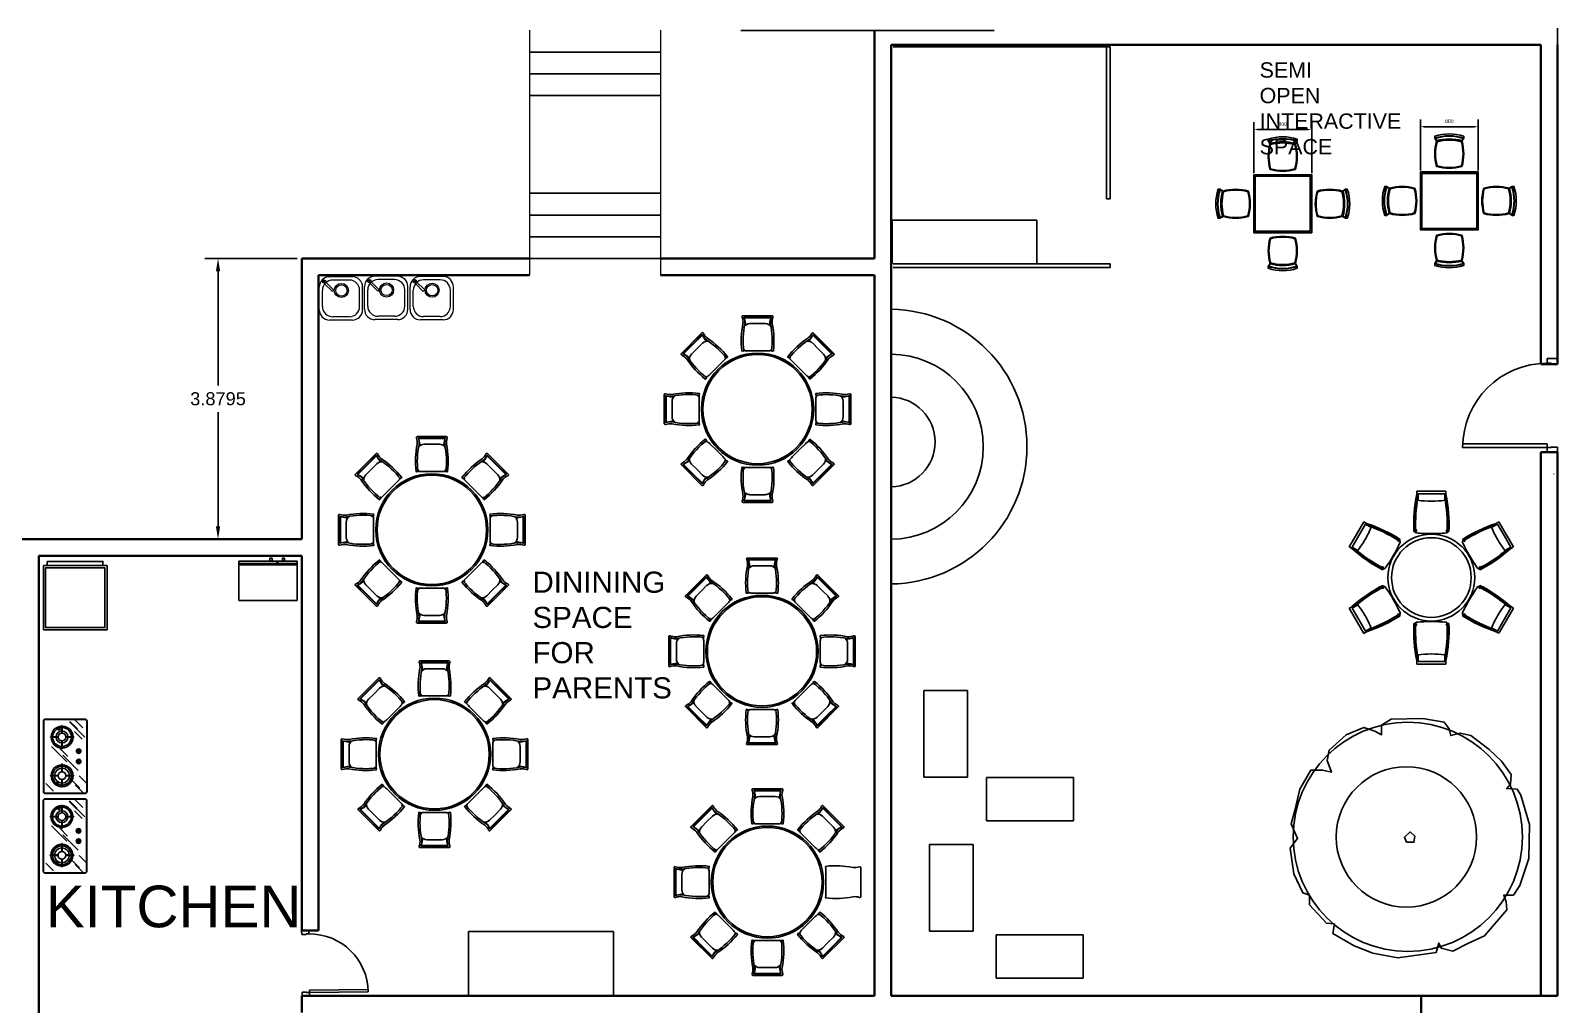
# Model space of a CAD drawing. Header units: metres. Extents: x -353 to 1688, y -477 to 135.
# Drawn here: x 505.57 to 526.66, y -188.62 to -175.16 of the extents above; entities that cross this region are included whole.
import ezdxf

# ---------------------------------------------------------------- set-up
doc = ezdxf.new("R2010")
doc.units = ezdxf.units.M
doc.header["$MEASUREMENT"] = 0
for name, color, linetype, lineweight in [('DIMENSION', 240, 'Continuous', 40), ('ELEVATION', 160, 'Continuous', 20), ('PLINTH', 7, 'Continuous', 20), ('WALL', 2, 'Continuous', 40)]:
    doc.layers.add(name, color=color, linetype=linetype, lineweight=lineweight)
for name, color, linetype in [('door space', 1, 'Continuous'), ('FUR', 7, 'Continuous'), ('ID-LOOSE', 31, 'Continuous'), ('ID-LOOSE2', 8, 'Continuous'), ('TREES', 82, 'Continuous'), ('WINDOW', 10, 'Continuous')]:
    doc.layers.add(name, color=color, linetype=linetype)
for name, color, linetype, plot in [('FURNITURE', 130, 'Continuous', False), ('STAIR', 231, 'Continuous', False), ('TEXT', 141, 'Continuous', False)]:
    doc.layers.add(name, color=color, linetype=linetype, plot=plot)
doc.styles.get("Standard").update_dxf_attribs({"font": 'arial.ttf'})
doc.dimstyles.new('Annotative', dxfattribs={"dimscale": 0, "dimtxt": 0.18, "dimasz": 0.18, "dimexe": 0.18, "dimexo": 0.0625, "dimgap": 0.09, "dimtad": 0, "dimtih": 1, "dimtoh": 1, "dimdec": 4, "dimzin": 0, "dimdsep": 46, "dimtxsty": 'Standard', "dimcen": 0.09, "dimadec": 0, "dimazin": 0, "dimtfac": 1, "dimtdec": 4, "dimtofl": 0, "dimtmove": 0, "dimatfit": 3, "dimfxl": 1, "dimtolj": 1, "dimtzin": 0, "dimarcsym": 0})
doc.dimstyles.new('ARCHITXT', dxfattribs={"dimtxt": 0.05, "dimasz": 0.05, "dimexe": 0.1, "dimexo": 0.02, "dimgap": 0.05, "dimtad": 1, "dimtih": 1, "dimtoh": 1, "dimdec": 0, "dimlfac": 1000, "dimzin": 0, "dimdsep": 46, "dimtxsty": 'Standard', "dimcen": 0.1, "dimdle": 0.18, "dimclrd": 15, "dimclre": 15, "dimclrt": 202, "dimadec": 0, "dimazin": 0, "dimtfac": 0.72, "dimtdec": 0, "dimtix": 1, "dimtmove": 2, "dimatfit": 3, "dimfxl": 1, "dimtolj": 1, "dimtzin": 0, "dimarcsym": 0})

# ---------------------------------------------------------------- blocks, each defined once
blk = doc.blocks.new('Simple tree 13_cad-block.com')
at = {"color": 0}
for points in [[(-1468, -1499), (-1766, -1175), (-1766, -1008), (-1883, -968), (-2037, -632), (-2103, -179), (-1973, -11), (-2089, 248), (-2025, 481), (-1935, 856), (-1740, 1192), (-1534, 1192), (-1378, 1153), (-1456, 1360), (-1416, 1541), (-1119, 1813), (-809, 1943), (-615, 1878), (-498, 1813), (-498, 1981), (-330, 2085), (227, 2098), (602, 2033), (692, 1917), (718, 1800), (886, 1839), (1068, 1800), (1391, 1555), (1611, 1348), (1779, 1115), (1766, 946), (1701, 868), (1883, 856), (1948, 752), (2102, 235), (2090, -361), (1934, -839), (1818, -1008), (1649, -1008), (1689, -1124), (1701, -1266), (1313, -1719), (1028, -1848), (757, -1991), (550, -1939), (511, -1848), (459, -2017), (-214, -2107), (-653, -2029), (-977, -1900), (-1352, -1681), (-1326, -1512)], [(-58, -76), (-97, 15), (6, 105), (84, 28), (71, -76)]]:
    blk.add_lwpolyline(points, close=True, dxfattribs=at)
blk = doc.blocks.new('A$C1D6968EA')
at = {"layer": 'ID-LOOSE2'}
for p, q in [((0.001, 0.385), (0.02, 0.387)), ((0.02, 0.387), (0.016, 0.396)), ((0.02, 0.387), (0.02, 0.396)), ((0.374, 0.201), (0.374, 0.308)), ((0.455, 0.201), (0.455, 0.385)), ((0.456, 0.201), (0.456, 0.385)), ((0.464, 0.201), (0.464, 0.385)), ((0.001, 0.017), (0.02, 0.016)), ((0.02, 0.016), (0.016, 0.006)), ((0.02, 0.016), (0.02, 0.006)), ((0.374, 0.201), (0.374, 0.094)), ((0.455, 0.201), (0.455, 0.018)), ((0.456, 0.201), (0.456, 0.018)), ((0.464, 0.201), (0.464, 0.017))]:
    blk.add_line(p, q, dxfattribs=at)
for centre, radius, start, end in [((0.137, -0.752), 1.154, 78.4357, 96.8363), ((-0.011, 0.389), 0.012, 341.7536, 26.5375), ((0.276, 0.307), 0.0978, 0.5164, 53.1927), ((0.346, 0.685), 0.317, 271.1591, 287.5641), ((0.394, 0.618), 0.241, 264.5513, 285.9626), ((0.454, 0.385), 0.000433, 341.7715, 99.2202), ((0.455, 0.385), 0.000725, 357.3762, 107.5208), ((0.461, 0.384), 0.00242, 10.345, 111.3742), ((0.137, 1.154), 1.154, 263.1637, 281.5643), ((-0.011, 0.014), 0.012, 333.4625, 18.2464), ((0.276, 0.095), 0.0978, 306.8073, 359.4836), ((0.346, -0.282), 0.317, 72.4359, 88.8409), ((0.394, -0.216), 0.241, 74.0374, 95.4487), ((0.454, 0.018), 0.000433, 260.7798, 18.2285), ((0.455, 0.018), 0.000725, 252.4792, 2.6238), ((0.461, 0.018), 0.00242, 248.6258, 349.655)]:
    blk.add_arc(centre, radius, start, end, dxfattribs=at)
blk = doc.blocks.new('A$C027E3DAA')
at = {"lineweight": 5}
for p, q in [((0, 100), (0, 320)), ((48, 356), (128, 276)), ((142, 290), (63, 369)), ((320, 420), (100, 420)), ((291, 388), (131, 388)), ((420, 100), (420, 320)), ((31, 132), (31, 288)), ((128, 276), (142, 290)), ((391, 132), (391, 288)), ((291, 32), (131, 32)), ((320, 0), (100, 0))]:
    blk.add_line(p, q, dxfattribs=at)
for centre, radius in [((47, 373), 16.5), ((47, 373), 8.24), ((214, 287), 68.5), ((214, 287), 54.8)]:
    blk.add_circle(centre, radius, dxfattribs=at)
for centre, start, end in [((100, 320), 90, 180), ((131, 288), 90, 180), ((291, 288), 0, 90), ((320, 320), 0, 90), ((100, 100), 180, 270), ((131, 132), 180, 270), ((291, 132), 270, 0), ((320, 100), 270, 0)]:
    blk.add_arc(centre, 100, start, end, dxfattribs=at)
blk = doc.blocks.new('A$C525172BA')
for p, q in [((24, 337), (101, 414)), ((178, 369), (183, 369)), ((321, 203), (476, 357)), ((572, 369), (567, 369)), ((63, 254), (63, 249)), ((232, 89), (387, 244)), ((299, 254), (299, 249)), ((374, 194), (452, 271)), ((451, 254), (451, 249)), ((568, 22), (722, 177)), ((651, 97), (728, 175)), ((687, 254), (687, 249)), ((10, 41), (87, 118)), ((55, 74), (132, 151)), ((101, 2), (178, 79)), ((178, 133), (183, 133)), ((550, 48), (627, 125)), ((572, 133), (567, 133)), ((661, 42), (739, 119))]:
    blk.add_line(p, q)
at = {"ltscale": 0.18}
for p, q in [((178, 297), (178, 369)), ((183, 297), (183, 369)), ((567, 297), (567, 369)), ((572, 297), (572, 369)), ((135, 254), (63, 254)), ((135, 249), (63, 249)), ((178, 207), (178, 133)), ((183, 207), (183, 133)), ((225, 254), (299, 254)), ((225, 249), (299, 249)), ((525, 254), (451, 254)), ((525, 249), (451, 249)), ((567, 207), (567, 133)), ((572, 207), (572, 133)), ((615, 254), (687, 254)), ((615, 249), (687, 249)), ((319, 100), (319, 69)), ((327, 100), (327, 69)), ((423, 100), (423, 69)), ((431, 100), (431, 69))]:
    blk.add_line(p, q, dxfattribs=at)
for points in [[(20, 0), (730, 0, 0.414214), (750, 20), (750, 420, 0.414214), (730, 440), (20, 440, 0.414214), (0, 420), (0, 20, 0.414214)], [(20, 3), (730, 3, 0.414214), (747, 20), (747, 420, 0.414214), (730, 437), (20, 437, 0.414214), (3, 420), (3, 20, 0.414214)]]:
    blk.add_lwpolyline(points, format="xyb", close=True)
for centre in [(109, 291), (115, 300), (643, 284), (647, 273)]:
    blk.add_circle(centre, 3.58)
for centre, radius in [((180, 252), 39), ((570, 252), 39), ((323, 84), 22.5), ((427, 84), 22.5)]:
    blk.add_circle(centre, radius, dxfattribs=at)
for centre, radius, start, end in [((180, 252), 110, 91.3023, 178.6977), ((180, 252), 95, 91.5918, 178.4082), ((180, 252), 75, 91.9102, 178.0898), ((180, 252), 110, 1.3023, 88.6977), ((180, 252), 95, 1.5918, 88.4082), ((180, 252), 75, 1.9102, 88.0898), ((570, 252), 110, 91.3023, 178.6977), ((570, 252), 95, 91.5918, 178.4082), ((570, 252), 60, 92.388, 177.612), ((570, 252), 110, 1.3023, 88.6977), ((570, 252), 60, 2.388, 87.612), ((570, 252), 95, 1.5918, 88.4082), ((180, 252), 110, 181.3023, 268.6977), ((180, 252), 95, 181.5918, 268.4082), ((180, 252), 75, 181.9102, 268.0898), ((134, 252), 2.64, 288.751, 71.249), ((180, 297), 2.52, 186.7354, 353.2646), ((180, 206), 2.69, 21.7885, 158.2115), ((180, 252), 75, 271.9102, 358.0898), ((180, 252), 110, 271.3023, 358.6977), ((180, 252), 95, 271.5918, 358.4082), ((226, 252), 2.67, 110.5507, 249.4493), ((570, 252), 110, 181.3023, 268.6977), ((570, 252), 95, 181.5918, 268.4082), ((570, 252), 60, 182.388, 267.612), ((524, 252), 2.63, 288.412, 71.588), ((570, 297), 2.51, 183.9579, 356.0421), ((570, 206), 2.63, 17.9418, 162.0582), ((570, 252), 60, 272.388, 357.612), ((570, 252), 110, 271.3023, 358.6977), ((570, 252), 95, 271.5918, 358.4082), ((615, 252), 2.58, 104.2945, 255.7055), ((323, 84), 18.5, 111.3237, 248.6763), ((317, 100), 2, 0, 111.3237), ((317, 69), 2, 248.6763, 0), ((329, 100), 2, 68.6763, 180), ((329, 69), 2, 180, 291.3237), ((323, 84), 18.5, 291.3237, 68.6763), ((427, 84), 18.5, 111.3237, 248.6763), ((421, 100), 2, 0, 111.3237), ((421, 69), 2, 248.6763, 0), ((433, 100), 2, 68.6763, 180), ((433, 69), 2, 180, 291.3237), ((427, 84), 18.5, 291.3237, 68.6763)]:
    blk.add_arc(centre, radius, start, end, dxfattribs=at)
blk = doc.blocks.new('A$C46405F3B')
for p, q in [((0, 565), (560, 565)), ((0, 0), (0, 565)), ((560, 565), (560, 0)), ((560, 0), (0, 0))]:
    blk.add_line(p, q)
for points in [[(540, 545), (20, 545), (20, 20), (540, 20)], [(34, 600), (523, 600), (523, 565), (34, 565)]]:
    blk.add_lwpolyline(points, close=True)
blk = doc.blocks.new('C12')
for p, q in [((-0.7013, -0.8734), (-0.7013, -0.0048)), ((0.5813, -0.0048), (-0.7013, -0.0048)), ((0.5813, -0.8734), (0.5813, -0.0048)), ((-0.7013, -0.7942), (0.5813, -0.7942)), ((-0.7013, -0.8208), (0.5813, -0.8208)), ((-0.2794, -0.8734), (-0.2794, -0.8208)), ((-0.2549, -0.8734), (-0.2549, -0.8208)), ((-0.4266, -0.9363), (-0.4266, -0.8713)), ((-0.3802, -0.8713), (-0.3802, -0.9363)), ((-0.1512, -0.8713), (-0.1512, -0.9363)), ((-0.1048, -0.9363), (-0.1048, -0.8713)), ((-0.7013, -0.8734), (0.5813, -0.8734)), ((-0.3802, -0.9363), (-0.4266, -0.9363)), ((-0.1512, -0.9363), (-0.1048, -0.9363))]:
    blk.add_line(p, q)
blk = doc.blocks.new('62438789')
at = {"xscale": 10, "zscale": 10}
blk.add_blockref('C12', (0.933, -0.007), dxfattribs=at)
blk = doc.blocks.new('REFRIG4')
at = {"xscale": 0.1, "zscale": 0.1}
blk.add_blockref('62438789', (-0.033, 0.012), dxfattribs=at)
blk = doc.blocks.new('A$C8043')
at = {"layer": 'ID-LOOSE'}
blk.add_lwpolyline([(0.377, 1.275, 0.142857), (0.377, 1.625), (0.402, 1.667), (0.402, 1.692, 0.16432), (0.002, 1.692), (0.002, 1.667), (0.027, 1.625, 0.142857), (0.027, 1.275, 0.142857)], format="xyb", close=True, dxfattribs=at)
at = {"layer": 'ID-LOOSE2'}
for points in [[(0.395, 1.664, 0.159203), (0.01, 1.664), (0.03, 1.631, -0.139716), (0.375, 1.631)], [(0.035, 1.283, -0.138299), (0.035, 1.617, -0.138299), (0.369, 1.617, -0.138299), (0.369, 1.283, -0.138299)]]:
    blk.add_lwpolyline(points, format="xyb", close=True, dxfattribs=at)
at = {"layer": 'ID-LOOSE2', "color": 4}
for centre, start, end in [((0.202, 1.075), 71.3371, 108.6629), ((0.202, 1.025), 73.7398, 106.2602)]:
    blk.add_arc(centre, 0.625, start, end, dxfattribs=at)
blk = doc.blocks.new('*D92')
at = {"layer": 'Defpoints', "color": 0, "transparency": 16777216}
for p in [(525.566, -176.49), (524.766, -177.115), (525.566, -177.115)]:
    blk.add_point(p, dxfattribs=at)
at = {"layer": 'FURNITURE', "color": 15, "lineweight": -2, "transparency": 16777216}
for p, q in [((524.766, -177.095), (524.766, -176.39)), ((524.816, -176.49), (525.516, -176.49)), ((525.566, -177.095), (525.566, -176.39))]:
    blk.add_line(p, q, dxfattribs=at)
at = {"layer": 'FURNITURE', "color": 15, "transparency": 16777216}
for points in [[(524.816, -176.481), (524.816, -176.498), (524.766, -176.49)], [(525.516, -176.481), (525.516, -176.498), (525.566, -176.49)]]:
    blk.add_solid(points, dxfattribs=at)
at = {"layer": 'FURNITURE', "color": 202, "transparency": 16777216, "insert": (525.166, -176.414), "char_height": 0.05, "attachment_point": 5}
blk.add_mtext('\\A1;800', dxfattribs=at)
blk = doc.blocks.new('*D93')
at = {"layer": 'Defpoints', "color": 0, "transparency": 16777216}
for p in [(523.265, -176.529), (522.465, -177.154), (523.265, -177.154)]:
    blk.add_point(p, dxfattribs=at)
at = {"layer": 'FURNITURE', "color": 15, "lineweight": -2, "transparency": 16777216}
for p, q in [((522.465, -177.134), (522.465, -176.429)), ((523.265, -177.134), (523.265, -176.429)), ((522.515, -176.529), (523.215, -176.529))]:
    blk.add_line(p, q, dxfattribs=at)
at = {"layer": 'FURNITURE', "color": 15, "transparency": 16777216}
for points in [[(522.515, -176.521), (522.515, -176.538), (522.465, -176.529)], [(523.215, -176.521), (523.215, -176.538), (523.265, -176.529)]]:
    blk.add_solid(points, dxfattribs=at)
at = {"layer": 'FURNITURE', "color": 202, "transparency": 16777216, "insert": (522.865, -176.454), "char_height": 0.05, "attachment_point": 5}
blk.add_mtext('\\A1;800', dxfattribs=at)
blk = doc.blocks.new('CH-5')
at = {"layer": 'FUR', "color": 40}
for p, q in [((-199, 280), (-199, 324)), ((-199, 324), (1, 324)), ((201, 324), (1, 324)), ((201, 280), (201, 324)), ((-216, -208), (-206, -208)), ((218, -208), (208, -208)), ((-225, -234), (-205, -233)), ((227, -234), (207, -233))]:
    blk.add_line(p, q, dxfattribs=at)
at = {"layer": 'FUR', "color": 32}
for p, q in [((-199, 280), (-184, 280)), ((-183, 197), (-183, 289)), ((-183, 289), (1, 289)), ((185, 289), (1, 289)), ((185, 197), (185, 289)), ((201, 280), (186, 280)), ((-225, -234), (-240, -234)), ((227, -234), (242, -234))]:
    blk.add_line(p, q, dxfattribs=at)
for centre, radius, start, end in [((1822, -139), 2065, 168.2772, 182.6507), ((-1820, -139), 2065, 357.3493, 11.7228), ((-205, -233), 20, 182.6507, 264.361), ((1, 1852), 2115, 264.361, 270), ((1, 1852), 2115, 270, 275.639), ((207, -233), 20, 275.639, 357.3493)]:
    blk.add_arc(centre, radius, start, end, dxfattribs=at)
at = {"layer": 'FUR', "color": 40}
for centre, radius, start, end in [((1822, -139), 2050, 168.1902, 182.6507), ((1822, -139), 2040, 169.5139, 181.9483), ((-1820, -139), 2040, 358.0517, 10.4861), ((-1820, -139), 2050, 357.3493, 11.8098), ((14, 1799), 1614, 262.7905, 269.5563), ((-12, 1799), 1614, 270.4437, 277.2095), ((1822, -139), 2030, 181.9449, 182.6507), ((-1820, -139), 2030, 357.3493, 358.0551)]:
    blk.add_arc(centre, radius, start, end, dxfattribs=at)
blk = doc.blocks.new('RT-SET5')
at = {"layer": 'FUR', "color": 32}
blk.add_circle((1, -18), 600, dxfattribs=at)
at = {"layer": 'FUR', "color": 40}
blk.add_circle((1, -18), 550, dxfattribs=at)
at = {"color": 2}
blk.add_blockref('CH-5', (0, 852), dxfattribs=at)
for p, rotation in [((-753, 416), 59.99999999999999), ((754, 418), 299.9999999999999), ((-752, -454), 120), ((755, -452), 240), ((2, -888), 180)]:
    blk.add_blockref('CH-5', p, dxfattribs=dict(at, rotation=rotation))
blk = doc.blocks.new('*D120')
at = {"layer": 'Defpoints', "color": 0, "transparency": 16777216}
for p in [(509.316, -178.31), (508.16, -182.19), (509.316, -182.19)]:
    blk.add_point(p, dxfattribs=at)
at = {"layer": 'DIMENSION', "color": 0, "lineweight": -2, "transparency": 16777216}
for p, q in [((509.253, -178.31), (507.98, -178.31)), ((508.16, -178.49), (508.16, -180.068)), ((508.16, -182.01), (508.16, -180.432)), ((509.253, -182.19), (507.98, -182.19))]:
    blk.add_line(p, q, dxfattribs=at)
at = {"layer": 'DIMENSION', "color": 0, "transparency": 16777216}
for points in [[(508.13, -178.49), (508.19, -178.49), (508.16, -178.31)], [(508.13, -182.01), (508.19, -182.01), (508.16, -182.19)]]:
    blk.add_solid(points, dxfattribs=at)
at = {"layer": 'DIMENSION', "color": 0, "transparency": 16777216, "insert": (508.16, -180.25), "char_height": 0.18, "attachment_point": 5}
blk.add_mtext('\\A1;3.8795', dxfattribs=at)

msp = doc.modelspace()

# ---------------------------------------------------------------- linework, layer by layer
for p, q in [((526.65971, -179.7712), (526.65971, -175.35729)), ((526.42971, -180.98877), (526.42971, -180.98877)), ((526.42971, -180.98877), (526.42971, -180.98877))]:
    msp.add_line(p, q)
at = {"layer": 'Defpoints'}
msp.add_line((526.65874, -175.12676), (526.65971, -175.35729), dxfattribs=at)
at = {"layer": 'door space'}
for p, q in [((526.51578, -179.69335), (526.51578, -179.75812)), ((526.65971, -179.69335), (526.51578, -179.69335)), ((526.57335, -179.75812), (526.51578, -179.75812)), ((526.57335, -179.75812), (526.57335, -179.76532)), ((526.65971, -179.76532), (526.57335, -179.76532)), ((526.65971, -179.76532), (526.65971, -179.69335)), ((526.51578, -180.87362), (525.3499, -180.87362)), ((525.3499, -180.924), (526.51578, -180.924)), ((526.51578, -180.924), (526.51578, -180.87362)), ((526.51578, -180.924), (526.51578, -180.98877)), ((526.51578, -180.924), (526.57335, -180.924)), ((526.57335, -180.9168), (526.65971, -180.9168)), ((526.65971, -180.98877), (526.65971, -180.9168)), ((526.51578, -180.98877), (526.65971, -180.98877)), ((526.61054, -181.28439), (526.61054, -181.29158)), ((509.31517, -187.60022), (509.41516, -187.59922)), ((509.31567, -187.65022), (509.31517, -187.60022)), ((509.31567, -187.65022), (509.37567, -187.64962)), ((509.37562, -187.64462), (509.41562, -187.64422)), ((509.37562, -187.64462), (509.37567, -187.64962)), ((509.41516, -187.59922), (509.41562, -187.64422)), ((509.3837, -188.44958), (509.3237, -188.45018)), ((509.3242, -188.50018), (509.3237, -188.45018)), ((509.4242, -188.49917), (509.3242, -188.50018)), ((509.3837, -188.44958), (509.38375, -188.45458)), ((509.42375, -188.45417), (509.38375, -188.45458)), ((509.4234, -188.41918), (510.23336, -188.41105)), ((509.42375, -188.45417), (509.4234, -188.41918)), ((510.23371, -188.44604), (509.42375, -188.45417)), ((509.42375, -188.45417), (509.4242, -188.49917))]:
    msp.add_line(p, q, dxfattribs=at)
msp.add_ellipse((526.51578, -180.924), major_axis=(-0.8244, -0.8244), ratio=1, start_param=3.92699082, end_param=5.49778714, dxfattribs=at)
at = {"layer": 'door space', "extrusion": (0, 0, -1)}
msp.add_ellipse((509.42375, -188.45417), major_axis=(0.57848, -0.56698), ratio=1, start_param=3.92699082, end_param=5.49778714, dxfattribs=at)
at = {"layer": 'ELEVATION'}
for p, q in [((509.54583, -187.22888), (509.54361, -187.22886)), ((516.45583, -188.49862), (516.45584, -188.49954))]:
    msp.add_line(p, q, dxfattribs=at)
at = {"layer": 'FURNITURE'}
for p, q in [((517.48347, -175.38656), (520.48347, -175.38656)), ((520.43347, -175.38656), (520.43347, -177.48656)), ((520.48347, -175.38656), (520.48347, -177.48656)), ((520.48347, -177.48656), (520.43347, -177.48656)), ((517.46873, -178.38071), (517.46873, -177.78071)), ((517.46873, -177.78071), (519.46873, -177.78071)), ((519.46873, -177.78071), (519.46873, -178.38071)), ((520.48347, -178.38656), (517.48347, -178.38656)), ((520.48347, -178.38656), (520.48347, -178.43656)), ((520.48347, -178.43656), (517.48347, -178.43656)), ((518.50998, -184.27955), (517.90998, -184.27955)), ((517.90998, -184.27955), (517.90998, -185.47955)), ((518.50998, -185.47955), (518.50998, -184.27955)), ((517.90998, -185.47955), (518.50998, -185.47955)), ((518.77602, -185.48165), (519.37602, -185.48165)), ((518.77602, -186.08165), (518.77602, -185.48165)), ((519.37602, -185.48165), (519.97602, -185.48165)), ((519.97602, -185.48165), (519.97602, -186.08165)), ((519.97602, -186.08165), (518.77602, -186.08165)), ((518.58886, -186.40804), (517.98886, -186.40804)), ((517.98886, -186.40804), (517.98886, -187.60804)), ((518.58886, -187.60804), (518.58886, -186.40804)), ((511.62036, -188.51118), (511.62036, -187.61118)), ((513.62036, -187.61118), (511.62036, -187.61118)), ((513.62036, -188.51118), (513.62036, -187.61118)), ((517.98886, -187.60804), (518.58886, -187.60804)), ((518.90799, -187.65739), (519.50799, -187.65739)), ((518.90799, -188.25739), (518.90799, -187.65739)), ((519.50799, -187.65739), (520.10799, -187.65739)), ((520.10799, -187.65739), (520.10799, -188.25739)), ((520.10799, -188.25739), (518.90799, -188.25739))]:
    msp.add_line(p, q, dxfattribs=at)
for points in [[(524.76587, -177.1147), (525.56587, -177.1147), (525.56587, -177.9147), (524.76587, -177.9147)], [(524.78587, -177.1347), (525.54587, -177.1347), (525.54587, -177.8947), (524.78587, -177.8947)], [(522.46548, -177.15419), (523.26548, -177.15419), (523.26548, -177.95419), (522.46548, -177.95419)], [(522.48548, -177.17419), (523.24548, -177.17419), (523.24548, -177.93419), (522.48548, -177.93419)]]:
    msp.add_lwpolyline(points, close=True, dxfattribs=at)
for points in [[(515.82421, -179.12276, 0.10252325), (515.81463, -179.21015, -0.08046065), (515.8302, -179.58738, -0.30229994), (515.80577, -179.58445, 0.1979323), (515.79663, -179.58379, -0.02819302), (515.74256, -179.58738), (515.61252, -179.58738), (515.48247, -179.58738, -0.02819302), (515.42841, -179.58379, 0.1979323), (515.41926, -179.58445, -0.30229994), (515.39484, -179.58738, -0.08046065), (515.41041, -179.21015, 0.10252325), (515.40083, -179.12276, -0.58711132), (515.41161, -179.10358), (515.81343, -179.10358, -0.58711132)], [(514.86445, -179.34494, 0.10252325), (514.91947, -179.4135, -0.08046065), (515.19722, -179.66923, -0.30229994), (515.17788, -179.68443, 0.1979323), (515.17095, -179.69043, -0.02819302), (515.13525, -179.7312), (515.0433, -179.82316), (514.95134, -179.91511, -0.02819302), (514.91057, -179.9508, 0.1979323), (514.90457, -179.95774, -0.30229994), (514.88937, -179.97708, -0.08046065), (514.63364, -179.69933, 0.10252325), (514.56508, -179.64431, -0.58711132), (514.55913, -179.62312), (514.84326, -179.33899, -0.58711132)], [(516.65996, -179.64431, 0.10252325), (516.59139, -179.69933, -0.08046065), (516.33566, -179.97708, -0.30229994), (516.32046, -179.95774, 0.1979323), (516.31447, -179.9508, -0.02819302), (516.27369, -179.91511), (516.18174, -179.82316), (516.08978, -179.7312, -0.02819302), (516.05409, -179.69043, 0.1979323), (516.04716, -179.68443, -0.30229994), (516.02781, -179.66923, -0.08046065), (516.30557, -179.4135, 0.10252325), (516.36058, -179.34494, -0.58711132), (516.38177, -179.33899), (516.6659, -179.62312, -0.58711132)], [(514.3429, -180.18069, 0.10252325), (514.43029, -180.19027, -0.08046065), (514.80752, -180.1747, -0.30229994), (514.80459, -180.19912, 0.1979323), (514.80393, -180.20826, -0.02819302), (514.80752, -180.26233), (514.80752, -180.39238), (514.80752, -180.52242, -0.02819302), (514.80393, -180.57649, 0.1979323), (514.80459, -180.58563, -0.30229994), (514.80752, -180.61006, -0.08046065), (514.43029, -180.59449, 0.10252325), (514.3429, -180.60407, -0.58711132), (514.32372, -180.59329), (514.32372, -180.19147, -0.58711132)], [(516.88213, -180.60407, 0.10252325), (516.79475, -180.59449, -0.08046065), (516.41752, -180.61006, -0.30229994), (516.42045, -180.58563, 0.1979323), (516.42111, -180.57649, -0.02819302), (516.41752, -180.52242), (516.41752, -180.39238), (516.41752, -180.26233, -0.02819302), (516.42111, -180.20826, 0.1979323), (516.42045, -180.19912, -0.30229994), (516.41752, -180.1747, -0.08046065), (516.79475, -180.19027, 0.10252325), (516.88213, -180.18069, -0.58711132), (516.90132, -180.19147), (516.90132, -180.59329, -0.58711132)], [(511.32475, -180.79038, 0.10252325), (511.31516, -180.87776, -0.08046065), (511.33074, -181.25499, -0.30229994), (511.30631, -181.25206, 0.1979323), (511.29717, -181.2514, -0.02819302), (511.2431, -181.25499), (511.11305, -181.25499), (510.98301, -181.25499, -0.02819302), (510.92894, -181.2514, 0.1979323), (510.9198, -181.25206, -0.30229994), (510.89537, -181.25499, -0.08046065), (510.91095, -180.87776, 0.10252325), (510.90136, -180.79038, -0.58711132), (510.91214, -180.77119), (511.31396, -180.77119, -0.58711132)], [(514.56508, -181.14044, 0.10252325), (514.63364, -181.08543, -0.08046065), (514.88937, -180.80767, -0.30229994), (514.90457, -180.82702, 0.1979323), (514.91057, -180.83395, -0.02819302), (514.95134, -180.86964), (515.0433, -180.9616), (515.13525, -181.05355, -0.02819302), (515.17095, -181.09433, 0.1979323), (515.17788, -181.10032, -0.30229994), (515.19722, -181.11552, -0.08046065), (514.91947, -181.37125, 0.10252325), (514.86445, -181.43982, -0.58711132), (514.84326, -181.44576), (514.55913, -181.16163, -0.58711132)], [(516.36058, -181.43982, 0.10252325), (516.30557, -181.37125, -0.08046065), (516.02781, -181.11552, -0.30229994), (516.04716, -181.10032, 0.1979323), (516.05409, -181.09433, -0.02819302), (516.08978, -181.05355), (516.18174, -180.9616), (516.27369, -180.86964, -0.02819302), (516.31447, -180.83395, 0.1979323), (516.32046, -180.82702, -0.30229994), (516.33566, -180.80767, -0.08046065), (516.59139, -181.08543, 0.10252325), (516.65996, -181.14044, -0.58711132), (516.6659, -181.16163), (516.38177, -181.44576, -0.58711132)], [(510.36499, -181.01255, 0.10252325), (510.42, -181.08112, -0.08046065), (510.69776, -181.33685, -0.30229994), (510.67841, -181.35205, 0.1979323), (510.67148, -181.35804, -0.02819302), (510.63579, -181.39881), (510.54383, -181.49077), (510.45188, -181.58273, -0.02819302), (510.41111, -181.61842, 0.1979323), (510.40511, -181.62535, -0.30229994), (510.38991, -181.64469, -0.08046065), (510.13418, -181.36694, 0.10252325), (510.06561, -181.31193, -0.58711132), (510.05967, -181.29074), (510.3438, -181.00661, -0.58711132)], [(512.1605, -181.31193, 0.10252325), (512.09193, -181.36694, -0.08046065), (511.8362, -181.64469, -0.30229994), (511.821, -181.62535, 0.1979323), (511.815, -181.61842, -0.02819302), (511.77423, -181.58273), (511.68227, -181.49077), (511.59032, -181.39881, -0.02819302), (511.55463, -181.35804, 0.1979323), (511.54769, -181.35205, -0.30229994), (511.52835, -181.33685, -0.08046065), (511.8061, -181.08112, 0.10252325), (511.86112, -181.01255, -0.58711132), (511.88231, -181.00661), (512.16644, -181.29074, -0.58711132)], [(515.40083, -181.66199, 0.10252325), (515.41041, -181.57461, -0.08046065), (515.39484, -181.19738, -0.30229994), (515.41926, -181.20031, 0.1979323), (515.42841, -181.20097, -0.02819302), (515.48247, -181.19738), (515.61252, -181.19738), (515.74256, -181.19738, -0.02819302), (515.79663, -181.20097, 0.1979323), (515.80577, -181.20031, -0.30229994), (515.8302, -181.19738, -0.08046065), (515.81463, -181.57461, 0.10252325), (515.82421, -181.66199, -0.58711132), (515.81343, -181.68118), (515.41161, -181.68118, -0.58711132)], [(509.84344, -181.8483, 0.10252325), (509.93082, -181.85788, -0.08046065), (510.30805, -181.84231, -0.30229994), (510.30513, -181.86673, 0.1979323), (510.30446, -181.87588, -0.02819302), (510.30805, -181.92995), (510.30805, -182.05999), (510.30805, -182.19004, -0.02819302), (510.30446, -182.2441, 0.1979323), (510.30513, -182.25325, -0.30229994), (510.30805, -182.27767, -0.08046065), (509.93082, -182.2621, 0.10252325), (509.84344, -182.27168, -0.58711132), (509.82425, -182.2609), (509.82425, -181.85908, -0.58711132)], [(512.38267, -182.27168, 0.10252325), (512.29528, -182.2621, -0.08046065), (511.91805, -182.27767, -0.30229994), (511.92098, -182.25325, 0.1979323), (511.92164, -182.2441, -0.02819302), (511.91805, -182.19004), (511.91805, -182.05999), (511.91805, -181.92995, -0.02819302), (511.92164, -181.87588, 0.1979323), (511.92098, -181.86673, -0.30229994), (511.91805, -181.84231, -0.08046065), (512.29528, -181.85788, 0.10252325), (512.38267, -181.8483, -0.58711132), (512.40185, -181.85908), (512.40185, -182.2609, -0.58711132)], [(510.06561, -182.80806, 0.10252325), (510.13418, -182.75304, -0.08046065), (510.38991, -182.47529, -0.30229994), (510.40511, -182.49463, 0.1979323), (510.41111, -182.50156, -0.02819302), (510.45188, -182.53726), (510.54383, -182.62921), (510.63579, -182.72117, -0.02819302), (510.67148, -182.76194, 0.1979323), (510.67841, -182.76794, -0.30229994), (510.69776, -182.78314, -0.08046065), (510.42, -183.03887, 0.10252325), (510.36499, -183.10743, -0.58711132), (510.3438, -183.11338), (510.05967, -182.82925, -0.58711132)], [(511.86112, -183.10743, 0.10252325), (511.8061, -183.03887, -0.08046065), (511.52835, -182.78314, -0.30229994), (511.54769, -182.76794, 0.1979323), (511.55463, -182.76194, -0.02819302), (511.59032, -182.72117), (511.68227, -182.62921), (511.77423, -182.53726, -0.02819302), (511.815, -182.50156, 0.1979323), (511.821, -182.49463, -0.30229994), (511.8362, -182.47529, -0.08046065), (512.09193, -182.75304, 0.10252325), (512.1605, -182.80806, -0.58711132), (512.16644, -182.82925), (511.88231, -183.11338, -0.58711132)], [(515.88485, -182.46907, 0.10252325), (515.87526, -182.55645, -0.08046065), (515.89084, -182.93368, -0.30229994), (515.86641, -182.93075, 0.1979323), (515.85727, -182.93009, -0.02819302), (515.8032, -182.93368), (515.67315, -182.93368), (515.54311, -182.93368, -0.02819302), (515.48904, -182.93009, 0.1979323), (515.4799, -182.93075, -0.30229994), (515.45547, -182.93368, -0.08046065), (515.47105, -182.55645, 0.10252325), (515.46146, -182.46907, -0.58711132), (515.47224, -182.44988), (515.87406, -182.44988, -0.58711132)], [(514.92509, -182.69124, 0.10252325), (514.9801, -182.75981, -0.08046065), (515.25786, -183.01554, -0.30229994), (515.23851, -183.03074, 0.1979323), (515.23158, -183.03673, -0.02819302), (515.19589, -183.07751), (515.10393, -183.16946), (515.01198, -183.26142, -0.02819302), (514.97121, -183.29711, 0.1979323), (514.96521, -183.30404, -0.30229994), (514.95001, -183.32339, -0.08046065), (514.69428, -183.04563, 0.10252325), (514.62571, -182.99062, -0.58711132), (514.61977, -182.96943), (514.9039, -182.6853, -0.58711132)], [(516.7206, -182.99062, 0.10252325), (516.65203, -183.04563, -0.08046065), (516.3963, -183.32339, -0.30229994), (516.3811, -183.30404, 0.1979323), (516.3751, -183.29711, -0.02819302), (516.33433, -183.26142), (516.24237, -183.16946), (516.15042, -183.07751, -0.02819302), (516.11473, -183.03673, 0.1979323), (516.10779, -183.03074, -0.30229994), (516.08845, -183.01554, -0.08046065), (516.3662, -182.75981, 0.10252325), (516.42122, -182.69124, -0.58711132), (516.44241, -182.6853), (516.72654, -182.96943, -0.58711132)], [(510.90136, -183.32961, 0.10252325), (510.91095, -183.24222, -0.08046065), (510.89537, -182.86499, -0.30229994), (510.9198, -182.86792, 0.1979323), (510.92894, -182.86858, -0.02819302), (510.98301, -182.86499), (511.11305, -182.86499), (511.2431, -182.86499, -0.02819302), (511.29717, -182.86858, 0.1979323), (511.30631, -182.86792, -0.30229994), (511.33074, -182.86499, -0.08046065), (511.31516, -183.24222, 0.10252325), (511.32475, -183.32961, -0.58711132), (511.31396, -183.34879), (510.91214, -183.34879, -0.58711132)], [(514.40354, -183.52699, 0.10252325), (514.49092, -183.53657, -0.08046065), (514.86815, -183.521, -0.30229994), (514.86523, -183.54543, 0.1979323), (514.86456, -183.55457, -0.02819302), (514.86815, -183.60864), (514.86815, -183.73868), (514.86815, -183.86873, -0.02819302), (514.86456, -183.9228, 0.1979323), (514.86523, -183.93194, -0.30229994), (514.86815, -183.95636, -0.08046065), (514.49092, -183.94079, 0.10252325), (514.40354, -183.95037, -0.58711132), (514.38435, -183.93959), (514.38435, -183.53777, -0.58711132)], [(516.94277, -183.95037, 0.10252325), (516.85538, -183.94079, -0.08046065), (516.47815, -183.95636, -0.30229994), (516.48108, -183.93194, 0.1979323), (516.48174, -183.9228, -0.02819302), (516.47815, -183.86873), (516.47815, -183.73868), (516.47815, -183.60864, -0.02819302), (516.48174, -183.55457, 0.1979323), (516.48108, -183.54543, -0.30229994), (516.47815, -183.521, -0.08046065), (516.85538, -183.53657, 0.10252325), (516.94277, -183.52699, -0.58711132), (516.96195, -183.53777), (516.96195, -183.93959, -0.58711132)], [(511.36269, -183.89112, 0.10252325), (511.35311, -183.97851, -0.08046065), (511.36868, -184.35574, -0.30229994), (511.34426, -184.35281, 0.1979323), (511.33511, -184.35215, -0.02819302), (511.28105, -184.35574), (511.151, -184.35574), (511.02095, -184.35574, -0.02819302), (510.96689, -184.35215, 0.1979323), (510.95774, -184.35281, -0.30229994), (510.93332, -184.35574, -0.08046065), (510.94889, -183.97851, 0.10252325), (510.93931, -183.89112, -0.58711132), (510.95009, -183.87194), (511.35191, -183.87194, -0.58711132)], [(510.40294, -184.1133, 0.10252325), (510.45795, -184.18186, -0.08046065), (510.7357, -184.43759, -0.30229994), (510.71636, -184.45279, 0.1979323), (510.70943, -184.45879, -0.02819302), (510.67374, -184.49956), (510.58178, -184.59152), (510.48982, -184.68347, -0.02819302), (510.44905, -184.71917, 0.1979323), (510.44306, -184.7261, -0.30229994), (510.42786, -184.74544, -0.08046065), (510.17213, -184.46769, 0.10252325), (510.10356, -184.41267, -0.58711132), (510.09762, -184.39148), (510.38175, -184.10735, -0.58711132)], [(512.19844, -184.41267, 0.10252325), (512.12987, -184.46769, -0.08046065), (511.87415, -184.74544, -0.30229994), (511.85894, -184.7261, 0.1979323), (511.85295, -184.71917, -0.02819302), (511.81218, -184.68347), (511.72022, -184.59152), (511.62827, -184.49956, -0.02819302), (511.59257, -184.45879, 0.1979323), (511.58564, -184.45279, -0.30229994), (511.5663, -184.43759, -0.08046065), (511.84405, -184.18186, 0.10252325), (511.89907, -184.1133, -0.58711132), (511.92025, -184.10735), (512.20438, -184.39148, -0.58711132)], [(514.62571, -184.48675, 0.10252325), (514.69428, -184.43173, -0.08046065), (514.95001, -184.15398, -0.30229994), (514.96521, -184.17332, 0.1979323), (514.97121, -184.18026, -0.02819302), (515.01198, -184.21595), (515.10393, -184.3079), (515.19589, -184.39986, -0.02819302), (515.23158, -184.44063, 0.1979323), (515.23851, -184.44663, -0.30229994), (515.25786, -184.46183, -0.08046065), (514.9801, -184.71756, 0.10252325), (514.92509, -184.78612, -0.58711132), (514.9039, -184.79207), (514.61977, -184.50794, -0.58711132)], [(516.42122, -184.78612, 0.10252325), (516.3662, -184.71756, -0.08046065), (516.08845, -184.46183, -0.30229994), (516.10779, -184.44663, 0.1979323), (516.11473, -184.44063, -0.02819302), (516.15042, -184.39986), (516.24237, -184.3079), (516.33433, -184.21595, -0.02819302), (516.3751, -184.18026, 0.1979323), (516.3811, -184.17332, -0.30229994), (516.3963, -184.15398, -0.08046065), (516.65203, -184.43173, 0.10252325), (516.7206, -184.48675, -0.58711132), (516.72654, -184.50794), (516.44241, -184.79207, -0.58711132)], [(515.46146, -185.0083, 0.10252325), (515.47105, -184.92091, -0.08046065), (515.45547, -184.54368, -0.30229994), (515.4799, -184.54661, 0.1979323), (515.48904, -184.54727, -0.02819302), (515.54311, -184.54368), (515.67315, -184.54368), (515.8032, -184.54368, -0.02819302), (515.85727, -184.54727, 0.1979323), (515.86641, -184.54661, -0.30229994), (515.89084, -184.54368, -0.08046065), (515.87526, -184.92091, 0.10252325), (515.88485, -185.0083, -0.58711132), (515.87406, -185.02748), (515.47224, -185.02748, -0.58711132)], [(509.88138, -184.94905, 0.10252325), (509.96877, -184.95863, -0.08046065), (510.346, -184.94306, -0.30229994), (510.34307, -184.96748, 0.1979323), (510.34241, -184.97663, -0.02819302), (510.346, -185.03069), (510.346, -185.16074), (510.346, -185.29078, -0.02819302), (510.34241, -185.34485, 0.1979323), (510.34307, -185.35399, -0.30229994), (510.346, -185.37842, -0.08046065), (509.96877, -185.36285, 0.10252325), (509.88138, -185.37243, -0.58711132), (509.8622, -185.36165), (509.8622, -184.95983, -0.58711132)], [(512.42062, -185.37243, 0.10252325), (512.33323, -185.36285, -0.08046065), (511.956, -185.37842, -0.30229994), (511.95893, -185.35399, 0.1979323), (511.95959, -185.34485, -0.02819302), (511.956, -185.29078), (511.956, -185.16074), (511.956, -185.03069, -0.02819302), (511.95959, -184.97663, 0.1979323), (511.95893, -184.96748, -0.30229994), (511.956, -184.94306, -0.08046065), (512.33323, -184.95863, 0.10252325), (512.42062, -184.94905, -0.58711132), (512.4398, -184.95983), (512.4398, -185.36165, -0.58711132)], [(510.10356, -185.9088, 0.10252325), (510.17213, -185.85379, -0.08046065), (510.42786, -185.57604, -0.30229994), (510.44306, -185.59538, 0.1979323), (510.44905, -185.60231, -0.02819302), (510.48982, -185.638), (510.58178, -185.72996), (510.67374, -185.82192, -0.02819302), (510.70943, -185.86269, 0.1979323), (510.71636, -185.86868, -0.30229994), (510.7357, -185.88388, -0.08046065), (510.45795, -186.13961, 0.10252325), (510.40294, -186.20818, -0.58711132), (510.38175, -186.21412), (510.09762, -185.92999, -0.58711132)], [(511.89907, -186.20818, 0.10252325), (511.84405, -186.13961, -0.08046065), (511.5663, -185.88388, -0.30229994), (511.58564, -185.86868, 0.1979323), (511.59257, -185.86269, -0.02819302), (511.62827, -185.82192), (511.72022, -185.72996), (511.81218, -185.638, -0.02819302), (511.85295, -185.60231, 0.1979323), (511.85894, -185.59538, -0.30229994), (511.87415, -185.57604, -0.08046065), (512.12987, -185.85379, 0.10252325), (512.19844, -185.9088, -0.58711132), (512.20438, -185.92999), (511.92025, -186.21412, -0.58711132)], [(515.95992, -185.658, 0.10252325), (515.95034, -185.74538, -0.08046065), (515.96591, -186.12261, -0.30229994), (515.94148, -186.11968, 0.1979323), (515.93234, -186.11902, -0.02819302), (515.87827, -186.12261), (515.74823, -186.12261), (515.61818, -186.12261, -0.02819302), (515.56412, -186.11902, 0.1979323), (515.55497, -186.11968, -0.30229994), (515.53055, -186.12261, -0.08046065), (515.54612, -185.74538, 0.10252325), (515.53654, -185.658, -0.58711132), (515.54732, -185.63881), (515.94914, -185.63881, -0.58711132)], [(510.93931, -186.43035, 0.10252325), (510.94889, -186.34297, -0.08046065), (510.93332, -185.96574, -0.30229994), (510.95774, -185.96867, 0.1979323), (510.96689, -185.96933, -0.02819302), (511.02095, -185.96574), (511.151, -185.96574), (511.28105, -185.96574, -0.02819302), (511.33511, -185.96933, 0.1979323), (511.34426, -185.96867, -0.30229994), (511.36868, -185.96574, -0.08046065), (511.35311, -186.34297, 0.10252325), (511.36269, -186.43035, -0.58711132), (511.35191, -186.44954), (510.95009, -186.44954, -0.58711132)], [(515.00016, -185.88017, 0.10252325), (515.05518, -185.94874, -0.08046065), (515.33293, -186.20447, -0.30229994), (515.31359, -186.21967, 0.1979323), (515.30666, -186.22566, -0.02819302), (515.27096, -186.26644), (515.17901, -186.35839), (515.08705, -186.45035, -0.02819302), (515.04628, -186.48604, 0.1979323), (515.04028, -186.49297, -0.30229994), (515.02508, -186.51232, -0.08046065), (514.76935, -186.23456, 0.10252325), (514.70079, -186.17955, -0.58711132), (514.69484, -186.15836), (514.97897, -185.87423, -0.58711132)], [(516.79567, -186.17955, 0.10252325), (516.7271, -186.23456, -0.08046065), (516.47137, -186.51232, -0.30229994), (516.45617, -186.49297, 0.1979323), (516.45018, -186.48604, -0.02819302), (516.40941, -186.45035), (516.31745, -186.35839), (516.22549, -186.26644, -0.02819302), (516.1898, -186.22566, 0.1979323), (516.18287, -186.21967, -0.30229994), (516.16353, -186.20447, -0.08046065), (516.44128, -185.94874, 0.10252325), (516.49629, -185.88017, -0.58711132), (516.51748, -185.87423), (516.80161, -186.15836, -0.58711132)], [(514.47861, -186.71592, 0.10252325), (514.566, -186.7255, -0.08046065), (514.94323, -186.70993, -0.30229994), (514.9403, -186.73436, 0.1979323), (514.93964, -186.7435, -0.02819302), (514.94323, -186.79757), (514.94323, -186.92761), (514.94323, -187.05766, -0.02819302), (514.93964, -187.11172, 0.1979323), (514.9403, -187.12087, -0.30229994), (514.94323, -187.14529, -0.08046065), (514.566, -187.12972, 0.10252325), (514.47861, -187.1393, -0.58711132), (514.45943, -187.12852), (514.45943, -186.7267, -0.58711132)], [(517.01784, -187.1393, 0.10252325), (516.93046, -187.12972, -0.08046065), (516.55323, -187.14529, -0.30229994), (516.55616, -187.12087, 0.1979323), (516.55682, -187.11172, -0.02819302), (516.55323, -187.05766), (516.55323, -186.92761), (516.55323, -186.79757, -0.02819302), (516.55682, -186.7435, 0.1979323), (516.55616, -186.73436, -0.30229994), (516.55323, -186.70993, -0.08046065), (516.93046, -186.7255, 0.10252325), (517.01784, -186.71592, -0.58711132), (517.03703, -186.7267), (517.03703, -187.12852, -0.58711132)], [(514.70079, -187.67568, 0.10252325), (514.76935, -187.62066, -0.08046065), (515.02508, -187.34291, -0.30229994), (515.04028, -187.36225, 0.1979323), (515.04628, -187.36918, -0.02819302), (515.08705, -187.40488), (515.17901, -187.49683), (515.27096, -187.58879, -0.02819302), (515.30666, -187.62956, 0.1979323), (515.31359, -187.63556, -0.30229994), (515.33293, -187.65076, -0.08046065), (515.05518, -187.90649, 0.10252325), (515.00016, -187.97505, -0.58711132), (514.97897, -187.981), (514.69484, -187.69687, -0.58711132)], [(516.49629, -187.97505, 0.10252325), (516.44128, -187.90649, -0.08046065), (516.16353, -187.65076, -0.30229994), (516.18287, -187.63556, 0.1979323), (516.1898, -187.62956, -0.02819302), (516.22549, -187.58879), (516.31745, -187.49683), (516.40941, -187.40488, -0.02819302), (516.45018, -187.36918, 0.1979323), (516.45617, -187.36225, -0.30229994), (516.47137, -187.34291, -0.08046065), (516.7271, -187.62066, 0.10252325), (516.79567, -187.67568, -0.58711132), (516.80161, -187.69687), (516.51748, -187.981, -0.58711132)], [(515.53654, -188.19723, 0.10252325), (515.54612, -188.10984, -0.08046065), (515.53055, -187.73261, -0.30229994), (515.55497, -187.73554, 0.1979323), (515.56412, -187.7362, -0.02819302), (515.61818, -187.73261), (515.74823, -187.73261), (515.87827, -187.73261, -0.02819302), (515.93234, -187.7362, 0.1979323), (515.94148, -187.73554, -0.30229994), (515.96591, -187.73261, -0.08046065), (515.95034, -188.10984, 0.10252325), (515.95992, -188.19723, -0.58711132), (515.94914, -188.21641), (515.54732, -188.21641, -0.58711132)]]:
    msp.add_lwpolyline(points, format="xyb", close=True, dxfattribs=at)
for centre, radius in [((515.61252, -180.39238), 0.775), ((515.61252, -180.39238), 0.755), ((511.11305, -182.05999), 0.775), ((511.11305, -182.05999), 0.755), ((515.67315, -183.73868), 0.775), ((515.67315, -183.73868), 0.755), ((511.151, -185.16074), 0.775), ((511.151, -185.16074), 0.755), ((524.59299, -186.3016), 1.58351), ((524.57352, -186.30413), 0.96958), ((515.74823, -186.92761), 0.775), ((515.74823, -186.92761), 0.755)]:
    msp.add_circle(centre, radius, dxfattribs=at)
for centre, radius, start, end in [((517.43481, -180.91019), 1.89762, 270.672138, 89.327862), ((517.45071, -180.91241), 1.27803, 270.285273, 89.714727), ((517.4455, -180.84636), 0.61894, 271.071523, 88.928477), ((517.4455, -180.84636), 0.61894, 151.54719, 156.78458)]:
    msp.add_arc(centre, radius, start, end, dxfattribs=at)
at = {"layer": 'PLINTH'}
for p, q in [((512.46316, -175.15764), (512.46316, -178.54019)), ((514.26964, -175.15764), (514.26964, -178.54019))]:
    msp.add_line(p, q, dxfattribs=at)
at = {"layer": 'STAIR'}
for p, q in [((514.26964, -175.45764), (512.46316, -175.45764)), ((514.26964, -175.75764), (512.46316, -175.75764)), ((514.26964, -176.05764), (512.46316, -176.05764)), ((514.26964, -177.41019), (512.46316, -177.41019)), ((514.26964, -177.71019), (512.46316, -177.71019)), ((514.26964, -177.71019), (512.46316, -177.71019)), ((514.26964, -178.01019), (512.46316, -178.01019)), ((514.26964, -178.31019), (512.46316, -178.31019))]:
    msp.add_line(p, q, dxfattribs=at)
at = {"layer": 'WALL'}
for p, q in [((517.22707, -175.16069), (517.22707, -178.31019)), ((517.45707, -175.35729), (517.45707, -188.49862)), ((523.19971, -175.35729), (517.45707, -175.35729)), ((523.19971, -175.35729), (526.42971, -175.35729)), ((526.42971, -175.35729), (526.42971, -179.7712)), ((526.65971, -175.35729), (526.65971, -179.7712)), ((512.46316, -178.31019), (509.31583, -178.31019)), ((509.31583, -178.31019), (509.31583, -182.18972)), ((517.22707, -178.31019), (514.26964, -178.31019)), ((512.46316, -178.54019), (509.54583, -178.54019)), ((509.54583, -178.54019), (509.54583, -187.59862)), ((517.22707, -178.54019), (514.26964, -178.54019)), ((517.22707, -178.54019), (514.26964, -178.54019)), ((517.22707, -178.54019), (517.22707, -179.6541)), ((517.22707, -178.54019), (517.22707, -188.49862)), ((526.65971, -179.7712), (526.42971, -179.7712)), ((526.42971, -180.98877), (526.42971, -188.49862)), ((526.42971, -180.98877), (526.65971, -180.98877)), ((526.65971, -180.98877), (526.65971, -186.91877)), ((509.31583, -182.18972), (505.45556, -182.18972)), ((509.31583, -182.41972), (505.68556, -182.41972)), ((505.68556, -182.41972), (505.68556, -192.31185)), ((509.31583, -182.41972), (509.31583, -187.59862)), ((526.65971, -186.91877), (526.65971, -188.49862)), ((509.31583, -187.59862), (509.54583, -187.59862)), ((509.31583, -188.49862), (517.22707, -188.49862)), ((509.31834, -188.49862), (509.31834, -188.72862)), ((517.45707, -188.49862), (524.77834, -188.49862)), ((524.77834, -190.62862), (524.77834, -188.49862)), ((524.77834, -188.49862), (526.65971, -188.49862))]:
    msp.add_line(p, q, dxfattribs=at)
at = {"layer": 'WINDOW'}
msp.add_line((515.37879, -175.16069), (518.87879, -175.16069), dxfattribs=at)

# ---------------------------------------------------------------- block references
at = {"layer": 'FURNITURE'}
for p in [(522.66316, -178.35419), (524.96355, -178.3147)]:
    msp.add_blockref('A$C8043', p, dxfattribs=at)
at = {"layer": 'FURNITURE', "rotation": 90}
for p in [(523.66548, -177.75651), (525.96587, -177.71702)]:
    msp.add_blockref('A$C8043', p, dxfattribs=at)
at = {"layer": 'FURNITURE', "xscale": -1}
for p, rotation in [((522.06548, -177.75651), 269.9999999999968), ((524.36587, -177.71702), 269.9999999999968), ((524.96355, -176.7147), 180), ((522.66316, -176.75419), 180)]:
    msp.add_blockref('A$C8043', p, dxfattribs=dict(at, rotation=rotation))
at = {"layer": 'FURNITURE'}
for name, p, xscale, yscale, zscale in [('A$C027E3DAA', (509.55816, -179.16197), 0.001426284879213249, 0.001426284879213249, 0.001426284879213249), ('A$C027E3DAA', (510.18297, -179.15558), 0.001426284879213249, 0.001426284879213249, 0.001426284879213249), ('A$C027E3DAA', (510.81218, -179.15867), 0.001426284879213249, 0.001426284879213249, 0.001426284879213249), ('A$C46405F3B', (505.74794, -183.44142), 0.001574145158432935, 0.001574145158432935, 0.001574145158432935)]:
    msp.add_blockref(name, p, dxfattribs=dict(at, xscale=xscale, yscale=yscale, zscale=zscale))
at = {"layer": 'FURNITURE', "ltscale": 0.5}
for p, rotation in [((515.81402, -179.58445), 90), ((515.18371, -179.67861), 135), ((516.32629, -179.96357), 45), ((514.80459, -180.19088), 180), ((511.31455, -181.25207), 90), ((514.89875, -180.82119), 224.9999999999999), ((516.04133, -181.10615), 315), ((510.68425, -181.34622), 135), ((511.82682, -181.63118), 45), ((515.41102, -181.2003), 270), ((510.30513, -181.85849), 180), ((510.39928, -182.4888), 224.9999999999999), ((511.54186, -182.77376), 315), ((515.87465, -182.93076), 90), ((515.24435, -183.02491), 135), ((516.38692, -183.30987), 45), ((510.91156, -182.86792), 270), ((514.86523, -183.53719), 180), ((511.3525, -184.35281), 90), ((510.72219, -184.44697), 135), ((511.86477, -184.73193), 45), ((514.95938, -184.16749), 224.9999999999999), ((516.10196, -184.45245), 315), ((515.47166, -184.54661), 270), ((510.34308, -184.95924), 180), ((510.43723, -185.58955), 224.9999999999999), ((511.57981, -185.87451), 315), ((515.94973, -186.11969), 90), ((510.9495, -185.96866), 270), ((515.31942, -186.21384), 135), ((516.462, -186.4988), 45), ((514.9403, -186.72611), 180), ((515.03446, -187.35642), 224.9999999999999), ((516.17704, -187.64138), 315), ((515.54673, -187.73554), 270)]:
    msp.add_blockref('A$C1D6968EA', p, dxfattribs=dict(at, rotation=rotation))
for p in [(516.42044, -180.59387), (511.92098, -182.26149), (516.48108, -183.94018), (511.95892, -185.36224)]:
    msp.add_blockref('A$C1D6968EA', p, dxfattribs=at)
at = {"layer": 'FURNITURE', "color": 2, "xscale": 0.000999999996565748, "yscale": 0.000999999996565748, "zscale": 0.000999999996565748}
msp.add_blockref('RT-SET5', (524.91702, -182.70208), dxfattribs=at)
at = {"layer": 'FURNITURE'}
for name, p, xscale, yscale, zscale, rotation in [('REFRIG4', (508.84859, -183.03866), 0.6287817359651343, 0.6287817359651343, 0.6287817359651343, 180), ('A$C525172BA', (506.35082, -185.70417), 0.001370291690854982, 0.001370291690854982, 0.001370291690854982, 90), ('A$C525172BA', (506.3487, -186.80406), 0.001370291690854982, 0.001370291690854982, 0.001370291690854982, 90)]:
    msp.add_blockref(name, p, dxfattribs=dict(at, xscale=xscale, yscale=yscale, zscale=zscale, rotation=rotation))
at = {"layer": 'TREES', "xscale": 0.0007859523054717703, "yscale": 0.0007859523054717703, "zscale": 0.0007859523054717703}
msp.add_blockref('Simple tree 13_cad-block.com', (524.62182, -186.31704), dxfattribs=at)

# ---------------------------------------------------------------- texts
at = {"layer": 'TEXT', "attachment_point": 1}
for s, width, gutter_width, insert, char_height in [('SEMI OPEN INTERACTIVE SPACE', 0.0741932, 1.05927, (522.54592, -175.60003), 0.2118534), ('DININING SPACE FOR PARENTS', 0.1333621, 1.45967, (512.50276, -182.63794), 0.2919345), ('KITCHEN', 0.3875285, 2.87962, (505.78145, -186.97632), 0.575925)]:
    msp.add_mtext_dynamic_manual_height_columns(s, width=width, gutter_width=gutter_width, heights=[0], dxfattribs=dict(at, insert=insert, char_height=char_height))

# ---------------------------------------------------------------- dimensions: what is measured, and where the dimension line sits
at = {"layer": 'DIMENSION'}
dim = msp.add_linear_dim(base=(508.1601, -182.18972), p1=(509.31583, -178.31019), p2=(509.31583, -182.18972), angle=90, dimstyle='Annotative', dxfattribs=at)
dim.commit()
dim.dimension.update_dxf_attribs({"geometry": '*D120', "text_midpoint": (508.1601, -180.24995)})
at = {"layer": 'FURNITURE'}
for base, p1, p2, picture, middle in [((523.26548, -176.52919), (522.46548, -177.15419), (523.26548, -177.15419), '*D93', (522.86548, -176.45366)), ((525.56587, -176.4897), (524.76587, -177.1147), (525.56587, -177.1147), '*D92', (525.16587, -176.41417))]:
    dim = msp.add_linear_dim(base=base, p1=p1, p2=p2, dimstyle='ARCHITXT', dxfattribs=at)
    dim.commit()
    dim.dimension.update_dxf_attribs({"geometry": picture, "text_midpoint": middle})

doc.saveas('drawing.dxf')
